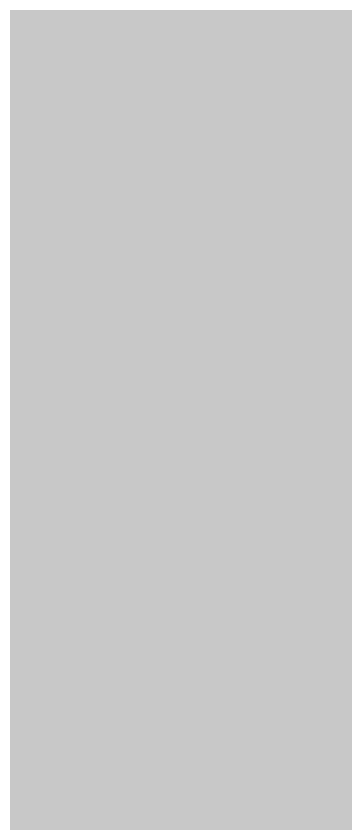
# Model space of a CAD drawing. Header units: inches. Extents: x 288635 to 693176, y 676945 to 1601077.
# Drawn here: x 496022 to 496617, y 1101995 to 1103453 of the extents above; entities that cross this region are included whole.
import ezdxf

# ---------------------------------------------------------------- set-up
doc = ezdxf.new("R2010")
doc.units = ezdxf.units.IN
doc.header["$MEASUREMENT"] = 0

msp = doc.modelspace()

# ---------------------------------------------------------------- hatches: boundary and pattern name
msp.add_hatch(color=256).paths.add_polyline_path([(500408.9751, 1099794.7462), (500316.6166, 1099523.0033), (499823.4539, 1099570.493), (499103.7858, 1099692.2015), (498119.5338, 1099951.4937), (497156.4486, 1100380.1196), (496457.9472, 1100925.1623), (496166.9049, 1101216.2046), (495907.6128, 1101475.4968), (495801.7792, 1101623.6637), (495611.2788, 1101941.1644), (495537.1953, 1102327.4568), (495531.9037, 1102798.4161), (495743.5708, 1103354.0422), (495907.6128, 1103645.0844), (496256.8635, 1104020.7935), (496532.0307, 1104163.6688), (496944.7815, 1104301.2524), (497251.6988, 1104359.4609), (497537.4493, 1104359.4609), (498161.8673, 1104385.9193), (498643.4099, 1104481.1695), (499040.2857, 1104661.0865), (499368.3697, 1104851.5869), (499574.7451, 1105063.254), (499733.4954, 1105264.3377), (499934.5791, 1105497.1715), (500204.4547, 1105819.9638), (500548.4137, 1106269.7564), (500607.95, 1106341.2), (500971.7479, 1106777.7574), (501373.9154, 1107259.3), (501606.7492, 1107608.5507), (501903.0831, 1108116.5517), (502231.1671, 1108656.3028), (502538.0843, 1109233.0956), (502913.7934, 1110365.5146), (503046.0854, 1111106.3494), (503048.039, 1111142.0032), (503052.2685, 1111219.1906), (503200.6658, 1111142.0032), (503342.681, 1111068.1354), (503657.6416, 1110951.2952), (504064.0424, 1110722.6947), (504307.8829, 1110595.6944), (504693.9637, 1110168.9736), (504856.524, 1109869.253), (504988.6043, 1109523.8123), (505024.1643, 1109102.1715), (504937.8042, 1108548.4503), (504842.9773, 1108200.4697), (504707.5104, 1107827.9356), (504533.9433, 1107446.9348), (504339.2096, 1107192.9343), (504152.9426, 1106934.7005), (503901.4821, 1106612.9665), (503577.9506, 1106341.2), (503266.4808, 1106079.5654), (502929.5068, 1105749.3648), (502616.2395, 1105516.531), (501858.4713, 1104978.8965), (501350.4703, 1104648.6959), (500783.2025, 1104229.595), (500525.8153, 1103889.2344), (500368.335, 1103533.6337), (500302.2949, 1103259.3131), (500322.6149, 1102797.0322), (500444.5352, 1102238.2311), (500596.9355, 1101801.3502), (500637.5756, 1101252.7091), (500652.8156, 1100856.4683), (500581.6954, 1100338.3073), (500408.9751, 1099794.7462)], flags=0)

doc.saveas('drawing.dxf')
